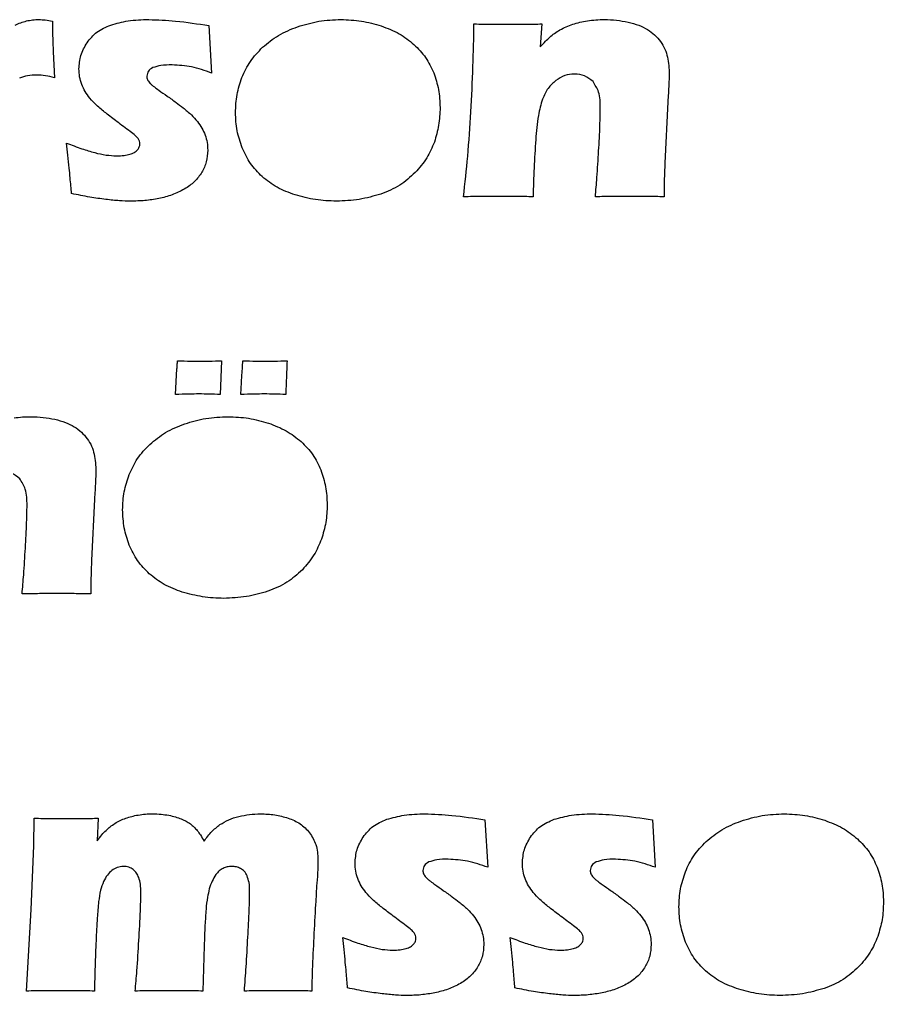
# Model space of a CAD drawing. Header units: millimetres. Extents: x -117 to 117, y -133 to 133.
# Drawn here: x 9.57 to 20.79, y 83.51 to 96.18 of the extents above; entities that cross this region are included whole.
import ezdxf

# ---------------------------------------------------------------- set-up
doc = ezdxf.new("R2010")
doc.units = ezdxf.units.MM
doc.layers.get('0').update_dxf_attribs({"linetype": 'CONTINUOUS'})

msp = doc.modelspace()

# ---------------------------------------------------------------- linework, layer by layer
for p, q in [((12.027, 96.102), (12.063, 95.487)), ((16.353, 96.124), (16.331, 95.825)), ((10.005, 95.764), (10.021, 95.425)), ((17.988, 95.111), (17.95, 94.316)), ((10.197, 94.419), (10.179, 94.577)), ((12.192, 91.751), (12.175, 91.313)), ((12.465, 91.676), (12.467, 91.751)), ((11.592, 91.313), (11.612, 91.647)), ((12.458, 91.59), (12.465, 91.676)), ((12.443, 91.313), (12.449, 91.467)), ((10.541, 89.955), (10.504, 89.159)), ((9.754, 85.456), (9.758, 85.812)), ((10.591, 85.812), (10.576, 85.52)), ((15.613, 85.79), (15.648, 85.175)), ((17.787, 85.79), (17.822, 85.175)), ((9.718, 84.628), (9.754, 85.456)), ((9.657, 83.568), (9.718, 84.628)), ((13.782, 84.107), (13.765, 84.265)), ((15.956, 84.107), (15.938, 84.265)), ((11.966, 84.157), (11.949, 83.568))]:
    msp.add_line(p, q)
for points, knots in [([(9.658, 96.163), (9.684, 96.168), (9.737, 96.179), (9.791, 96.181), (9.818, 96.181)], [0, 0, 0, 0, 0.00798455, 0.01618801, 0.01618801, 0.01618801, 0.01618801]), ([(9.818, 96.181), (9.846, 96.18), (9.906, 96.178), (9.964, 96.166), (9.994, 96.159)], [0, 0, 0, 0, 0.00837557, 0.01775691, 0.01775691, 0.01775691, 0.01775691]), ([(10.752, 96.11), (10.826, 96.131), (10.988, 96.176), (11.156, 96.18), (11.247, 96.181)], [0, 0, 0, 0, 0.02318235, 0.050247, 0.050247, 0.050247, 0.050247]), ([(11.247, 96.181), (11.363, 96.177), (11.625, 96.167), (11.884, 96.125), (12.027, 96.102)], [0, 0, 0, 0, 0.03483622, 0.07848349, 0.07848349, 0.07848349, 0.07848349]), ([(13.179, 96.088), (13.27, 96.115), (13.454, 96.17), (13.645, 96.178), (13.742, 96.181)], [0, 0, 0, 0, 0.0284584, 0.05723457, 0.05723457, 0.05723457, 0.05723457]), ([(13.742, 96.181), (13.831, 96.178), (14.009, 96.171), (14.181, 96.122), (14.266, 96.098)], [0, 0, 0, 0, 0.02681195, 0.0532514, 0.0532514, 0.0532514, 0.0532514]), ([(16.945, 96.165), (16.981, 96.17), (17.053, 96.18), (17.126, 96.181), (17.164, 96.181)], [0, 0, 0, 0, 0.01075861, 0.02194756, 0.02194756, 0.02194756, 0.02194756]), ([(17.164, 96.181), (17.216, 96.18), (17.32, 96.177), (17.422, 96.157), (17.472, 96.147)], [0, 0, 0, 0, 0.01565486, 0.03111291, 0.03111291, 0.03111291, 0.03111291]), ([(9.511, 96.106), (9.534, 96.118), (9.582, 96.142), (9.633, 96.156), (9.658, 96.163)], [0, 0, 0, 0, 0.00794299, 0.01583604, 0.01583604, 0.01583604, 0.01583604]), ([(9.994, 96.159), (9.995, 96.087), (9.997, 95.955), (10.003, 95.823), (10.005, 95.764)], [0, 0, 0, 0, 0.02187149, 0.03957823, 0.03957823, 0.03957823, 0.03957823]), ([(10.444, 95.88), (10.484, 95.93), (10.567, 96.032), (10.689, 96.084), (10.752, 96.11)], [0, 0, 0, 0, 0.01879242, 0.03893216, 0.03893216, 0.03893216, 0.03893216]), ([(12.725, 95.821), (12.791, 95.876), (12.928, 95.99), (13.094, 96.055), (13.179, 96.088)], [0, 0, 0, 0, 0.02563206, 0.05296094, 0.05296094, 0.05296094, 0.05296094]), ([(14.266, 96.098), (14.345, 96.068), (14.5, 96.01), (14.629, 95.907), (14.691, 95.857)], [0, 0, 0, 0, 0.0253537, 0.04913316, 0.04913316, 0.04913316, 0.04913316]), ([(15.43, 94.983), (15.44, 95.178), (15.46, 95.559), (15.467, 95.939), (15.47, 96.124)], [0, 0, 0, 0, 0.0587707, 0.1142538, 0.1142538, 0.1142538, 0.1142538]), ([(15.47, 96.124), (15.552, 96.123), (15.704, 96.121), (15.856, 96.12), (15.926, 96.12)], [0, 0, 0, 0, 0.02459461, 0.04555523, 0.04555523, 0.04555523, 0.04555523]), ([(15.926, 96.12), (15.998, 96.12), (16.141, 96.12), (16.283, 96.123), (16.353, 96.124)], [0, 0, 0, 0, 0.02178601, 0.04269554, 0.04269554, 0.04269554, 0.04269554]), ([(16.456, 95.954), (16.475, 95.97), (16.516, 96.004), (16.562, 96.032), (16.587, 96.046)], [0, 0, 0, 0, 0.00752988, 0.01602791, 0.01602791, 0.01602791, 0.01602791]), ([(16.587, 96.046), (16.613, 96.061), (16.667, 96.09), (16.724, 96.11), (16.753, 96.12)], [0, 0, 0, 0, 0.00903009, 0.01817686, 0.01817686, 0.01817686, 0.01817686]), ([(16.753, 96.12), (16.783, 96.129), (16.846, 96.148), (16.911, 96.159), (16.945, 96.165)], [0, 0, 0, 0, 0.0095501, 0.01976498, 0.01976498, 0.01976498, 0.01976498]), ([(17.472, 96.147), (17.519, 96.136), (17.607, 96.114), (17.687, 96.071), (17.724, 96.051)], [0, 0, 0, 0, 0.01441871, 0.02704903, 0.02704903, 0.02704903, 0.02704903]), ([(17.724, 96.051), (17.756, 96.029), (17.82, 95.985), (17.869, 95.925), (17.893, 95.895)], [0, 0, 0, 0, 0.01164866, 0.02312877, 0.02312877, 0.02312877, 0.02312877]), ([(16.331, 95.825), (16.353, 95.85), (16.393, 95.895), (16.437, 95.936), (16.456, 95.954)], [0, 0, 0, 0, 0.00993363, 0.01795769, 0.01795769, 0.01795769, 0.01795769]), ([(10.339, 95.54), (10.344, 95.6), (10.353, 95.721), (10.413, 95.827), (10.444, 95.88)], [0, 0, 0, 0, 0.01782952, 0.03602858, 0.03602858, 0.03602858, 0.03602858]), ([(12.457, 95.43), (12.49, 95.501), (12.557, 95.647), (12.668, 95.762), (12.725, 95.821)], [0, 0, 0, 0, 0.02337451, 0.04772556, 0.04772556, 0.04772556, 0.04772556]), ([(14.691, 95.857), (14.745, 95.803), (14.852, 95.696), (14.916, 95.558), (14.947, 95.49)], [0, 0, 0, 0, 0.02275091, 0.04505851, 0.04505851, 0.04505851, 0.04505851]), ([(17.893, 95.895), (17.914, 95.863), (17.955, 95.801), (17.974, 95.729), (17.983, 95.694)], [0, 0, 0, 0, 0.01122855, 0.02216655, 0.02216655, 0.02216655, 0.02216655]), ([(17.983, 95.694), (17.99, 95.657), (18.003, 95.584), (18.004, 95.509), (18.005, 95.472)], [0, 0, 0, 0, 0.01105775, 0.02233486, 0.02233486, 0.02233486, 0.02233486]), ([(10.376, 95.34), (10.365, 95.372), (10.344, 95.437), (10.341, 95.506), (10.339, 95.54)], [0, 0, 0, 0, 0.01020225, 0.02040724, 0.02040724, 0.02040724, 0.02040724]), ([(11.299, 95.557), (11.276, 95.544), (11.233, 95.519), (11.225, 95.471), (11.221, 95.447)], [0, 0, 0, 0, 0.00739367, 0.01409849, 0.01409849, 0.01409849, 0.01409849]), ([(11.55, 95.592), (11.5, 95.592), (11.414, 95.592), (11.333, 95.567), (11.299, 95.557)], [0, 0, 0, 0, 0.01499881, 0.02553777, 0.02553777, 0.02553777, 0.02553777]), ([(12.063, 95.487), (11.976, 95.518), (11.811, 95.577), (11.635, 95.587), (11.55, 95.592)], [0, 0, 0, 0, 0.02727216, 0.05251958, 0.05251958, 0.05251958, 0.05251958]), ([(9.795, 95.461), (9.753, 95.459), (9.676, 95.457), (9.602, 95.433), (9.567, 95.422)], [0, 0, 0, 0, 0.01230807, 0.02315657, 0.02315657, 0.02315657, 0.02315657]), ([(10.021, 95.425), (9.982, 95.436), (9.908, 95.455), (9.831, 95.459), (9.795, 95.461)], [0, 0, 0, 0, 0.01198672, 0.02294543, 0.02294543, 0.02294543, 0.02294543]), ([(11.221, 95.447), (11.221, 95.439), (11.222, 95.424), (11.227, 95.409), (11.23, 95.401)], [0, 0, 0, 0, 0.002372813, 0.004720169, 0.004720169, 0.004720169, 0.004720169]), ([(12.372, 94.973), (12.376, 95.051), (12.383, 95.208), (12.432, 95.356), (12.457, 95.43)], [0, 0, 0, 0, 0.02350189, 0.0466949, 0.0466949, 0.0466949, 0.0466949]), ([(14.947, 95.49), (14.971, 95.418), (15.02, 95.272), (15.026, 95.117), (15.03, 95.039)], [0, 0, 0, 0, 0.02264553, 0.04611528, 0.04611528, 0.04611528, 0.04611528]), ([(16.775, 95.474), (16.732, 95.47), (16.645, 95.462), (16.572, 95.415), (16.534, 95.39)], [0, 0, 0, 0, 0.01257704, 0.02583701, 0.02583701, 0.02583701, 0.02583701]), ([(17.016, 95.376), (16.981, 95.404), (16.911, 95.463), (16.821, 95.47), (16.775, 95.474)], [0, 0, 0, 0, 0.01306167, 0.0265676, 0.0265676, 0.0265676, 0.0265676]), ([(18.005, 95.472), (18.004, 95.428), (18.001, 95.307), (17.993, 95.187), (17.988, 95.111)], [0, 0, 0, 0, 0.01319431, 0.03609041, 0.03609041, 0.03609041, 0.03609041]), ([(10.481, 95.159), (10.459, 95.188), (10.417, 95.243), (10.389, 95.308), (10.376, 95.34)], [0, 0, 0, 0, 0.01059965, 0.02094117, 0.02094117, 0.02094117, 0.02094117]), ([(11.23, 95.401), (11.233, 95.394), (11.242, 95.377), (11.254, 95.363), (11.261, 95.355)], [0, 0, 0, 0, 0.002569714, 0.005633678, 0.005633678, 0.005633678, 0.005633678]), ([(11.261, 95.355), (11.27, 95.347), (11.288, 95.329), (11.308, 95.314), (11.319, 95.306)], [0, 0, 0, 0, 0.003556333, 0.007563313, 0.007563313, 0.007563313, 0.007563313]), ([(11.319, 95.306), (11.338, 95.292), (11.393, 95.252), (11.449, 95.213), (11.484, 95.188)], [0, 0, 0, 0, 0.0072053, 0.02033734, 0.02033734, 0.02033734, 0.02033734]), ([(16.534, 95.39), (16.498, 95.358), (16.422, 95.29), (16.381, 95.197), (16.359, 95.147)], [0, 0, 0, 0, 0.01434393, 0.03023788, 0.03023788, 0.03023788, 0.03023788]), ([(17.111, 95.03), (17.111, 95.102), (17.11, 95.227), (17.043, 95.332), (17.016, 95.376)], [0, 0, 0, 0, 0.0212068, 0.03653543, 0.03653543, 0.03653543, 0.03653543]), ([(10.687, 94.968), (10.646, 95.001), (10.572, 95.06), (10.509, 95.129), (10.481, 95.159)], [0, 0, 0, 0, 0.01572661, 0.02814524, 0.02814524, 0.02814524, 0.02814524]), ([(11.484, 95.188), (11.524, 95.16), (11.594, 95.111), (11.662, 95.059), (11.691, 95.036)], [0, 0, 0, 0, 0.01445434, 0.02563043, 0.02563043, 0.02563043, 0.02563043]), ([(11.691, 95.036), (11.728, 95.006), (11.796, 94.952), (11.853, 94.887), (11.879, 94.857)], [0, 0, 0, 0, 0.01430003, 0.02600388, 0.02600388, 0.02600388, 0.02600388]), ([(15.03, 95.039), (15.027, 94.962), (15.021, 94.809), (14.977, 94.663), (14.956, 94.591)], [0, 0, 0, 0, 0.0230134, 0.0454879, 0.0454879, 0.0454879, 0.0454879]), ([(16.359, 95.147), (16.339, 95.078), (16.292, 94.906), (16.279, 94.728), (16.272, 94.623)], [0, 0, 0, 0, 0.02171665, 0.05325101, 0.05325101, 0.05325101, 0.05325101]), ([(17.089, 94.475), (17.096, 94.587), (17.106, 94.772), (17.11, 94.957), (17.111, 95.03)], [0, 0, 0, 0, 0.03363992, 0.05554258, 0.05554258, 0.05554258, 0.05554258]), ([(11.004, 94.729), (10.947, 94.77), (10.84, 94.849), (10.736, 94.93), (10.687, 94.968)], [0, 0, 0, 0, 0.02107155, 0.03971024, 0.03971024, 0.03971024, 0.03971024]), ([(12.459, 94.516), (12.434, 94.589), (12.383, 94.737), (12.376, 94.894), (12.372, 94.973)], [0, 0, 0, 0, 0.02323845, 0.04674538, 0.04674538, 0.04674538, 0.04674538]), ([(15.333, 93.88), (15.353, 94.055), (15.395, 94.422), (15.418, 94.79), (15.43, 94.983)], [0, 0, 0, 0, 0.0527965, 0.1106627, 0.1106627, 0.1106627, 0.1106627]), ([(11.879, 94.857), (11.899, 94.83), (11.939, 94.775), (11.965, 94.712), (11.978, 94.681)], [0, 0, 0, 0, 0.01025583, 0.02023734, 0.02023734, 0.02023734, 0.02023734]), ([(11.108, 94.635), (11.095, 94.649), (11.065, 94.684), (11.027, 94.712), (11.004, 94.729)], [0, 0, 0, 0, 0.00551354, 0.01402527, 0.01402527, 0.01402527, 0.01402527]), ([(11.978, 94.681), (11.988, 94.65), (12.008, 94.586), (12.011, 94.519), (12.012, 94.485)], [0, 0, 0, 0, 0.00992245, 0.02004072, 0.02004072, 0.02004072, 0.02004072]), ([(10.179, 94.577), (10.245, 94.552), (10.365, 94.505), (10.489, 94.469), (10.545, 94.453)], [0, 0, 0, 0, 0.02108679, 0.03868247, 0.03868247, 0.03868247, 0.03868247]), ([(11.1, 94.489), (11.109, 94.501), (11.126, 94.524), (11.129, 94.553), (11.131, 94.566)], [0, 0, 0, 0, 0.004435705, 0.008411558, 0.008411558, 0.008411558, 0.008411558]), ([(11.131, 94.566), (11.13, 94.578), (11.127, 94.603), (11.114, 94.624), (11.108, 94.635)], [0, 0, 0, 0, 0.003536052, 0.007379215, 0.007379215, 0.007379215, 0.007379215]), ([(14.956, 94.591), (14.926, 94.521), (14.865, 94.375), (14.76, 94.255), (14.706, 94.194)], [0, 0, 0, 0, 0.02281754, 0.04722352, 0.04722352, 0.04722352, 0.04722352]), ([(16.272, 94.623), (16.264, 94.501), (16.249, 94.253), (16.241, 94.005), (16.238, 93.88)], [0, 0, 0, 0, 0.03687422, 0.07436921, 0.07436921, 0.07436921, 0.07436921]), ([(10.225, 94.125), (10.221, 94.168), (10.213, 94.266), (10.202, 94.363), (10.197, 94.419)], [0, 0, 0, 0, 0.01271733, 0.0294798, 0.0294798, 0.0294798, 0.0294798]), ([(10.545, 94.453), (10.594, 94.441), (10.687, 94.419), (10.783, 94.414), (10.828, 94.412)], [0, 0, 0, 0, 0.01505727, 0.02863469, 0.02863469, 0.02863469, 0.02863469]), ([(10.828, 94.412), (10.861, 94.413), (10.919, 94.413), (10.977, 94.426), (11.002, 94.432)], [0, 0, 0, 0, 0.00974337, 0.0175873, 0.0175873, 0.0175873, 0.0175873]), ([(11.002, 94.432), (11.023, 94.439), (11.059, 94.451), (11.087, 94.477), (11.1, 94.489)], [0, 0, 0, 0, 0.00626807, 0.01143221, 0.01143221, 0.01143221, 0.01143221]), ([(12.012, 94.485), (12.009, 94.434), (12.003, 94.333), (11.958, 94.243), (11.936, 94.198)], [0, 0, 0, 0, 0.01509206, 0.0299336, 0.0299336, 0.0299336, 0.0299336]), ([(12.719, 94.142), (12.665, 94.197), (12.556, 94.306), (12.492, 94.446), (12.459, 94.516)], [0, 0, 0, 0, 0.02285119, 0.04578596, 0.04578596, 0.04578596, 0.04578596]), ([(17.047, 93.88), (17.054, 93.963), (17.071, 94.161), (17.083, 94.36), (17.089, 94.475)], [0, 0, 0, 0, 0.02494701, 0.05960226, 0.05960226, 0.05960226, 0.05960226]), ([(17.95, 94.316), (17.946, 94.24), (17.94, 94.095), (17.939, 93.95), (17.939, 93.88)], [0, 0, 0, 0, 0.02265272, 0.04353373, 0.04353373, 0.04353373, 0.04353373]), ([(11.936, 94.198), (11.907, 94.156), (11.845, 94.067), (11.755, 94.009), (11.708, 93.979)], [0, 0, 0, 0, 0.01531307, 0.03191264, 0.03191264, 0.03191264, 0.03191264]), ([(13.148, 93.905), (13.067, 93.934), (12.911, 93.99), (12.781, 94.093), (12.719, 94.142)], [0, 0, 0, 0, 0.02563044, 0.04937514, 0.04937514, 0.04937514, 0.04937514]), ([(14.706, 94.194), (14.643, 94.135), (14.511, 94.015), (14.345, 93.949), (14.259, 93.916)], [0, 0, 0, 0, 0.0257393, 0.0530612, 0.0530612, 0.0530612, 0.0530612]), ([(10.243, 93.922), (10.24, 93.955), (10.234, 94.023), (10.228, 94.091), (10.225, 94.125)], [0, 0, 0, 0, 0.00995648, 0.02040564, 0.02040564, 0.02040564, 0.02040564]), ([(10.69, 93.845), (10.621, 93.855), (10.47, 93.875), (10.322, 93.906), (10.243, 93.922)], [0, 0, 0, 0, 0.02101519, 0.04539533, 0.04539533, 0.04539533, 0.04539533]), ([(11.708, 93.979), (11.655, 93.952), (11.55, 93.898), (11.435, 93.871), (11.377, 93.857)], [0, 0, 0, 0, 0.01756249, 0.03537806, 0.03537806, 0.03537806, 0.03537806]), ([(13.684, 93.823), (13.593, 93.826), (13.411, 93.833), (13.235, 93.881), (13.148, 93.905)], [0, 0, 0, 0, 0.02743824, 0.05440079, 0.05440079, 0.05440079, 0.05440079]), ([(14.259, 93.916), (14.167, 93.889), (13.979, 93.834), (13.784, 93.827), (13.684, 93.823)], [0, 0, 0, 0, 0.02878428, 0.05840721, 0.05840721, 0.05840721, 0.05840721]), ([(11.01, 93.823), (10.962, 93.824), (10.855, 93.827), (10.749, 93.839), (10.69, 93.845)], [0, 0, 0, 0, 0.01437904, 0.03206562, 0.03206562, 0.03206562, 0.03206562]), ([(11.377, 93.857), (11.317, 93.847), (11.195, 93.827), (11.072, 93.825), (11.01, 93.823)], [0, 0, 0, 0, 0.01825657, 0.03690272, 0.03690272, 0.03690272, 0.03690272]), ([(15.81, 93.885), (15.733, 93.885), (15.574, 93.884), (15.415, 93.882), (15.333, 93.88)], [0, 0, 0, 0, 0.02290132, 0.04767091, 0.04767091, 0.04767091, 0.04767091]), ([(16.238, 93.88), (16.166, 93.882), (16.023, 93.884), (15.88, 93.885), (15.81, 93.885)], [0, 0, 0, 0, 0.0216943, 0.04283564, 0.04283564, 0.04283564, 0.04283564]), ([(17.524, 93.885), (17.44, 93.885), (17.281, 93.884), (17.123, 93.882), (17.047, 93.88)], [0, 0, 0, 0, 0.02497697, 0.04765011, 0.04765011, 0.04765011, 0.04765011]), ([(17.939, 93.88), (17.867, 93.882), (17.729, 93.884), (17.59, 93.885), (17.524, 93.885)], [0, 0, 0, 0, 0.0214664, 0.04150388, 0.04150388, 0.04150388, 0.04150388]), ([(11.612, 91.647), (11.613, 91.664), (11.616, 91.698), (11.618, 91.733), (11.619, 91.751)], [0, 0, 0, 0, 0.00490528, 0.01035173, 0.01035173, 0.01035173, 0.01035173]), ([(11.619, 91.751), (11.677, 91.749), (11.775, 91.747), (11.874, 91.747), (11.915, 91.746)], [0, 0, 0, 0, 0.01742103, 0.02967433, 0.02967433, 0.02967433, 0.02967433]), ([(11.915, 91.746), (11.953, 91.747), (12.046, 91.747), (12.138, 91.749), (12.192, 91.751)], [0, 0, 0, 0, 0.01142888, 0.02769571, 0.02769571, 0.02769571, 0.02769571]), ([(12.467, 91.751), (12.525, 91.749), (12.624, 91.747), (12.723, 91.747), (12.764, 91.746)], [0, 0, 0, 0, 0.01753068, 0.02967431, 0.02967431, 0.02967431, 0.02967431]), ([(12.764, 91.746), (12.802, 91.747), (12.895, 91.747), (12.988, 91.749), (13.043, 91.751)], [0, 0, 0, 0, 0.01148372, 0.02791597, 0.02791597, 0.02791597, 0.02791597]), ([(13.043, 91.751), (13.04, 91.702), (13.034, 91.556), (13.029, 91.41), (13.025, 91.313)], [0, 0, 0, 0, 0.01468497, 0.04377181, 0.04377181, 0.04377181, 0.04377181]), ([(12.449, 91.467), (12.45, 91.486), (12.453, 91.527), (12.456, 91.568), (12.458, 91.59)], [0, 0, 0, 0, 0.00561397, 0.01233982, 0.01233982, 0.01233982, 0.01233982]), ([(11.9, 91.32), (11.856, 91.32), (11.754, 91.319), (11.651, 91.315), (11.592, 91.313)], [0, 0, 0, 0, 0.01307782, 0.03077729, 0.03077729, 0.03077729, 0.03077729]), ([(12.175, 91.313), (12.126, 91.315), (12.034, 91.319), (11.943, 91.32), (11.9, 91.32)], [0, 0, 0, 0, 0.0146787, 0.02748189, 0.02748189, 0.02748189, 0.02748189]), ([(12.748, 91.32), (12.705, 91.32), (12.603, 91.319), (12.501, 91.315), (12.443, 91.313)], [0, 0, 0, 0, 0.01302299, 0.03055754, 0.03055754, 0.03055754, 0.03055754]), ([(13.025, 91.313), (12.976, 91.315), (12.883, 91.319), (12.791, 91.32), (12.748, 91.32)], [0, 0, 0, 0, 0.0148436, 0.02770161, 0.02770161, 0.02770161, 0.02770161]), ([(9.499, 91.009), (9.534, 91.014), (9.607, 91.024), (9.68, 91.025), (9.717, 91.025)], [0, 0, 0, 0, 0.01075816, 0.02194758, 0.02194758, 0.02194758, 0.02194758]), ([(9.717, 91.025), (9.77, 91.024), (9.874, 91.021), (9.976, 91.001), (10.026, 90.991)], [0, 0, 0, 0, 0.01565391, 0.03111288, 0.03111288, 0.03111288, 0.03111288]), ([(10.026, 90.991), (10.073, 90.98), (10.161, 90.958), (10.241, 90.915), (10.278, 90.895)], [0, 0, 0, 0, 0.01441878, 0.02704909, 0.02704909, 0.02704909, 0.02704909]), ([(11.713, 90.932), (11.804, 90.959), (11.988, 91.014), (12.179, 91.022), (12.276, 91.025)], [0, 0, 0, 0, 0.02845796, 0.05723414, 0.05723414, 0.05723414, 0.05723414]), ([(12.276, 91.025), (12.365, 91.022), (12.543, 91.015), (12.715, 90.966), (12.8, 90.942)], [0, 0, 0, 0, 0.02681243, 0.05325138, 0.05325138, 0.05325138, 0.05325138]), ([(10.278, 90.895), (10.31, 90.873), (10.374, 90.829), (10.423, 90.769), (10.447, 90.739)], [0, 0, 0, 0, 0.01164859, 0.0231287, 0.0231287, 0.0231287, 0.0231287]), ([(11.259, 90.665), (11.325, 90.72), (11.462, 90.834), (11.628, 90.899), (11.713, 90.932)], [0, 0, 0, 0, 0.02563154, 0.05296128, 0.05296128, 0.05296128, 0.05296128]), ([(12.8, 90.942), (12.879, 90.912), (13.034, 90.854), (13.163, 90.751), (13.225, 90.701)], [0, 0, 0, 0, 0.02535331, 0.04913355, 0.04913355, 0.04913355, 0.04913355]), ([(10.447, 90.739), (10.468, 90.707), (10.509, 90.645), (10.528, 90.573), (10.537, 90.538)], [0, 0, 0, 0, 0.01122835, 0.02216658, 0.02216658, 0.02216658, 0.02216658]), ([(10.991, 90.274), (11.024, 90.345), (11.091, 90.491), (11.202, 90.606), (11.259, 90.665)], [0, 0, 0, 0, 0.02337441, 0.04772532, 0.04772532, 0.04772532, 0.04772532]), ([(13.225, 90.701), (13.279, 90.647), (13.386, 90.54), (13.45, 90.402), (13.481, 90.334)], [0, 0, 0, 0, 0.02275091, 0.04505851, 0.04505851, 0.04505851, 0.04505851]), ([(10.537, 90.538), (10.544, 90.501), (10.557, 90.428), (10.558, 90.353), (10.559, 90.316)], [0, 0, 0, 0, 0.01105775, 0.02233498, 0.02233498, 0.02233498, 0.02233498]), ([(9.57, 90.22), (9.535, 90.248), (9.465, 90.306), (9.375, 90.314), (9.329, 90.318)], [0, 0, 0, 0, 0.01306167, 0.0265676, 0.0265676, 0.0265676, 0.0265676]), ([(9.665, 89.874), (9.665, 89.946), (9.663, 90.071), (9.597, 90.176), (9.57, 90.22)], [0, 0, 0, 0, 0.02120662, 0.03653513, 0.03653513, 0.03653513, 0.03653513]), ([(10.559, 90.316), (10.558, 90.272), (10.554, 90.151), (10.546, 90.031), (10.541, 89.955)], [0, 0, 0, 0, 0.01319418, 0.0360903, 0.0360903, 0.0360903, 0.0360903]), ([(10.906, 89.817), (10.91, 89.895), (10.917, 90.052), (10.966, 90.2), (10.991, 90.274)], [0, 0, 0, 0, 0.02350217, 0.04669495, 0.04669495, 0.04669495, 0.04669495]), ([(13.481, 90.334), (13.505, 90.262), (13.554, 90.116), (13.56, 89.961), (13.564, 89.883)], [0, 0, 0, 0, 0.02264556, 0.04611546, 0.04611546, 0.04611546, 0.04611546]), ([(9.643, 89.319), (9.649, 89.431), (9.66, 89.616), (9.664, 89.801), (9.665, 89.874)], [0, 0, 0, 0, 0.03363992, 0.05554258, 0.05554258, 0.05554258, 0.05554258]), ([(13.564, 89.883), (13.561, 89.806), (13.555, 89.653), (13.511, 89.507), (13.49, 89.435)], [0, 0, 0, 0, 0.02301344, 0.04548806, 0.04548806, 0.04548806, 0.04548806]), ([(10.993, 89.359), (10.968, 89.433), (10.917, 89.581), (10.91, 89.738), (10.906, 89.817)], [0, 0, 0, 0, 0.02323856, 0.0467455, 0.0467455, 0.0467455, 0.0467455]), ([(11.253, 88.986), (11.199, 89.041), (11.091, 89.15), (11.026, 89.29), (10.993, 89.359)], [0, 0, 0, 0, 0.0228516, 0.04578616, 0.04578616, 0.04578616, 0.04578616]), ([(13.49, 89.435), (13.46, 89.365), (13.399, 89.219), (13.294, 89.099), (13.241, 89.038)], [0, 0, 0, 0, 0.02281743, 0.04722311, 0.04722311, 0.04722311, 0.04722311]), ([(9.601, 88.724), (9.608, 88.807), (9.625, 89.005), (9.637, 89.203), (9.643, 89.319)], [0, 0, 0, 0, 0.02494713, 0.05960238, 0.05960238, 0.05960238, 0.05960238]), ([(10.504, 89.159), (10.5, 89.084), (10.494, 88.939), (10.493, 88.794), (10.492, 88.724)], [0, 0, 0, 0, 0.02265272, 0.04353361, 0.04353361, 0.04353361, 0.04353361]), ([(11.682, 88.748), (11.601, 88.778), (11.445, 88.834), (11.315, 88.936), (11.253, 88.986)], [0, 0, 0, 0, 0.02563, 0.0493747, 0.0493747, 0.0493747, 0.0493747]), ([(13.241, 89.038), (13.177, 88.979), (13.045, 88.859), (12.879, 88.793), (12.793, 88.759)], [0, 0, 0, 0, 0.02573967, 0.05306113, 0.05306113, 0.05306113, 0.05306113]), ([(10.077, 88.729), (9.994, 88.729), (9.835, 88.728), (9.677, 88.726), (9.601, 88.724)], [0, 0, 0, 0, 0.02497697, 0.04765012, 0.04765012, 0.04765012, 0.04765012]), ([(10.492, 88.724), (10.421, 88.726), (10.283, 88.728), (10.144, 88.729), (10.077, 88.729)], [0, 0, 0, 0, 0.02146688, 0.04150388, 0.04150388, 0.04150388, 0.04150388]), ([(12.219, 88.667), (12.127, 88.67), (11.945, 88.677), (11.769, 88.725), (11.682, 88.748)], [0, 0, 0, 0, 0.02743824, 0.05440123, 0.05440123, 0.05440123, 0.05440123]), ([(12.793, 88.759), (12.701, 88.733), (12.513, 88.678), (12.318, 88.671), (12.219, 88.667)], [0, 0, 0, 0, 0.02878471, 0.05840717, 0.05840717, 0.05840717, 0.05840717]), ([(9.758, 85.812), (9.834, 85.811), (9.976, 85.809), (10.118, 85.808), (10.184, 85.808)], [0, 0, 0, 0, 0.02275515, 0.04265005, 0.04265005, 0.04265005, 0.04265005]), ([(10.184, 85.808), (10.253, 85.808), (10.389, 85.808), (10.524, 85.811), (10.591, 85.812)], [0, 0, 0, 0, 0.02061063, 0.04067292, 0.04067292, 0.04067292, 0.04067292]), ([(10.807, 85.745), (10.829, 85.759), (10.874, 85.785), (10.923, 85.804), (10.947, 85.813)], [0, 0, 0, 0, 0.00791858, 0.01565237, 0.01565237, 0.01565237, 0.01565237]), ([(10.947, 85.813), (10.973, 85.821), (11.026, 85.838), (11.081, 85.849), (11.11, 85.854)], [0, 0, 0, 0, 0.00802319, 0.01677698, 0.01677698, 0.01677698, 0.01677698]), ([(11.11, 85.854), (11.141, 85.858), (11.203, 85.868), (11.267, 85.869), (11.299, 85.869)], [0, 0, 0, 0, 0.00930149, 0.01897892, 0.01897892, 0.01897892, 0.01897892]), ([(11.299, 85.869), (11.335, 85.869), (11.404, 85.867), (11.473, 85.856), (11.505, 85.851)], [0, 0, 0, 0, 0.01077901, 0.02076691, 0.02076691, 0.02076691, 0.02076691]), ([(11.505, 85.851), (11.535, 85.844), (11.59, 85.833), (11.643, 85.813), (11.668, 85.803)], [0, 0, 0, 0, 0.00904054, 0.01695521, 0.01695521, 0.01695521, 0.01695521]), ([(11.668, 85.803), (11.69, 85.794), (11.731, 85.775), (11.769, 85.75), (11.787, 85.738)], [0, 0, 0, 0, 0.00707732, 0.0135996, 0.0135996, 0.0135996, 0.0135996]), ([(12.169, 85.729), (12.207, 85.751), (12.284, 85.798), (12.37, 85.823), (12.414, 85.835)], [0, 0, 0, 0, 0.01311786, 0.0268272, 0.0268272, 0.0268272, 0.0268272]), ([(12.414, 85.835), (12.46, 85.845), (12.553, 85.865), (12.649, 85.868), (12.697, 85.869)], [0, 0, 0, 0, 0.0141608, 0.02849933, 0.02849933, 0.02849933, 0.02849933]), ([(12.697, 85.869), (12.759, 85.867), (12.881, 85.863), (12.999, 85.83), (13.057, 85.814)], [0, 0, 0, 0, 0.0186221, 0.03657379, 0.03657379, 0.03657379, 0.03657379]), ([(13.057, 85.814), (13.111, 85.793), (13.218, 85.75), (13.296, 85.666), (13.335, 85.624)], [0, 0, 0, 0, 0.01714027, 0.03405242, 0.03405242, 0.03405242, 0.03405242]), ([(14.03, 85.568), (14.07, 85.618), (14.152, 85.72), (14.274, 85.771), (14.337, 85.798)], [0, 0, 0, 0, 0.01879251, 0.03893182, 0.03893182, 0.03893182, 0.03893182]), ([(14.337, 85.798), (14.412, 85.819), (14.574, 85.864), (14.742, 85.867), (14.833, 85.869)], [0, 0, 0, 0, 0.02318279, 0.05024696, 0.05024696, 0.05024696, 0.05024696]), ([(14.833, 85.869), (14.949, 85.865), (15.211, 85.855), (15.469, 85.813), (15.613, 85.79)], [0, 0, 0, 0, 0.0348367, 0.07848349, 0.07848349, 0.07848349, 0.07848349]), ([(16.203, 85.568), (16.243, 85.618), (16.326, 85.72), (16.448, 85.771), (16.511, 85.798)], [0, 0, 0, 0, 0.01879218, 0.03893234, 0.03893234, 0.03893234, 0.03893234]), ([(16.511, 85.798), (16.586, 85.819), (16.748, 85.864), (16.916, 85.867), (17.006, 85.869)], [0, 0, 0, 0, 0.02318186, 0.05024698, 0.05024698, 0.05024698, 0.05024698]), ([(17.006, 85.869), (17.123, 85.865), (17.384, 85.855), (17.643, 85.813), (17.787, 85.79)], [0, 0, 0, 0, 0.03483575, 0.07848254, 0.07848254, 0.07848254, 0.07848254]), ([(18.938, 85.776), (19.03, 85.803), (19.213, 85.858), (19.405, 85.866), (19.501, 85.869)], [0, 0, 0, 0, 0.02845791, 0.05723458, 0.05723458, 0.05723458, 0.05723458]), ([(19.501, 85.869), (19.591, 85.866), (19.769, 85.859), (19.94, 85.81), (20.025, 85.786)], [0, 0, 0, 0, 0.02681195, 0.05325091, 0.05325091, 0.05325091, 0.05325091]), ([(20.025, 85.786), (20.105, 85.756), (20.259, 85.698), (20.388, 85.595), (20.45, 85.545)], [0, 0, 0, 0, 0.02535375, 0.0491336, 0.0491336, 0.0491336, 0.0491336]), ([(10.576, 85.52), (10.596, 85.546), (10.633, 85.593), (10.673, 85.636), (10.691, 85.655)], [0, 0, 0, 0, 0.01000118, 0.01777923, 0.01777923, 0.01777923, 0.01777923]), ([(10.691, 85.655), (10.708, 85.671), (10.744, 85.704), (10.785, 85.731), (10.807, 85.745)], [0, 0, 0, 0, 0.00698824, 0.01466182, 0.01466182, 0.01466182, 0.01466182]), ([(11.787, 85.738), (11.803, 85.725), (11.835, 85.699), (11.862, 85.668), (11.876, 85.653)], [0, 0, 0, 0, 0.00620018, 0.01230413, 0.01230413, 0.01230413, 0.01230413]), ([(11.876, 85.653), (11.89, 85.634), (11.922, 85.59), (11.949, 85.542), (11.965, 85.516)], [0, 0, 0, 0, 0.00712821, 0.01638155, 0.01638155, 0.01638155, 0.01638155]), ([(11.965, 85.516), (11.996, 85.559), (12.054, 85.639), (12.133, 85.7), (12.169, 85.729)], [0, 0, 0, 0, 0.01586656, 0.02966286, 0.02966286, 0.02966286, 0.02966286]), ([(18.484, 85.509), (18.551, 85.564), (18.687, 85.678), (18.853, 85.742), (18.938, 85.776)], [0, 0, 0, 0, 0.02563244, 0.05296165, 0.05296165, 0.05296165, 0.05296165]), ([(13.335, 85.624), (13.367, 85.574), (13.434, 85.467), (13.44, 85.341), (13.444, 85.274)], [0, 0, 0, 0, 0.01753582, 0.03725743, 0.03725743, 0.03725743, 0.03725743]), ([(13.925, 85.228), (13.93, 85.288), (13.939, 85.409), (13.999, 85.515), (14.03, 85.568)], [0, 0, 0, 0, 0.01782959, 0.03602824, 0.03602824, 0.03602824, 0.03602824]), ([(16.099, 85.228), (16.103, 85.288), (16.112, 85.409), (16.173, 85.515), (16.203, 85.568)], [0, 0, 0, 0, 0.01782959, 0.03602844, 0.03602844, 0.03602844, 0.03602844]), ([(20.45, 85.545), (20.504, 85.491), (20.611, 85.384), (20.675, 85.246), (20.706, 85.178)], [0, 0, 0, 0, 0.02275073, 0.04505854, 0.04505854, 0.04505854, 0.04505854]), ([(18.216, 85.118), (18.249, 85.189), (18.317, 85.334), (18.428, 85.45), (18.484, 85.509)], [0, 0, 0, 0, 0.02337396, 0.04772519, 0.04772519, 0.04772519, 0.04772519]), ([(13.444, 85.274), (13.443, 85.231), (13.441, 85.13), (13.434, 85.028), (13.429, 84.968)], [0, 0, 0, 0, 0.0126976, 0.03058732, 0.03058732, 0.03058732, 0.03058732]), ([(15.136, 85.28), (15.086, 85.28), (15, 85.28), (14.918, 85.255), (14.884, 85.245)], [0, 0, 0, 0, 0.01499929, 0.02553732, 0.02553732, 0.02553732, 0.02553732]), ([(15.648, 85.175), (15.562, 85.206), (15.396, 85.265), (15.221, 85.275), (15.136, 85.28)], [0, 0, 0, 0, 0.02727262, 0.05252051, 0.05252051, 0.05252051, 0.05252051]), ([(17.31, 85.28), (17.259, 85.28), (17.174, 85.28), (17.092, 85.255), (17.058, 85.245)], [0, 0, 0, 0, 0.01499929, 0.02553732, 0.02553732, 0.02553732, 0.02553732]), ([(17.822, 85.175), (17.736, 85.206), (17.57, 85.265), (17.394, 85.275), (17.31, 85.28)], [0, 0, 0, 0, 0.02727216, 0.05252053, 0.05252053, 0.05252053, 0.05252053]), ([(10.917, 85.186), (10.89, 85.184), (10.836, 85.18), (10.79, 85.15), (10.768, 85.135)], [0, 0, 0, 0, 0.00812122, 0.01601414, 0.01601414, 0.01601414, 0.01601414]), ([(11.044, 85.146), (11.026, 85.158), (10.987, 85.183), (10.942, 85.185), (10.917, 85.186)], [0, 0, 0, 0, 0.00626848, 0.01345224, 0.01345224, 0.01345224, 0.01345224]), ([(11.117, 85.041), (11.108, 85.061), (11.09, 85.101), (11.059, 85.132), (11.044, 85.146)], [0, 0, 0, 0, 0.00672249, 0.01296501, 0.01296501, 0.01296501, 0.01296501]), ([(12.211, 85.161), (12.193, 85.151), (12.157, 85.13), (12.132, 85.097), (12.118, 85.08)], [0, 0, 0, 0, 0.00599684, 0.01245286, 0.01245286, 0.01245286, 0.01245286]), ([(12.325, 85.186), (12.304, 85.185), (12.265, 85.184), (12.228, 85.169), (12.211, 85.161)], [0, 0, 0, 0, 0.00619745, 0.01179328, 0.01179328, 0.01179328, 0.01179328]), ([(12.439, 85.16), (12.421, 85.168), (12.384, 85.183), (12.345, 85.185), (12.325, 85.186)], [0, 0, 0, 0, 0.00575474, 0.01170921, 0.01170921, 0.01170921, 0.01170921]), ([(12.523, 85.064), (12.512, 85.086), (12.492, 85.125), (12.455, 85.149), (12.439, 85.16)], [0, 0, 0, 0, 0.00700429, 0.01297763, 0.01297763, 0.01297763, 0.01297763]), ([(13.961, 85.028), (13.951, 85.06), (13.93, 85.125), (13.927, 85.193), (13.925, 85.228)], [0, 0, 0, 0, 0.01020224, 0.02040711, 0.02040711, 0.02040711, 0.02040711]), ([(14.884, 85.245), (14.862, 85.232), (14.818, 85.207), (14.81, 85.159), (14.806, 85.135)], [0, 0, 0, 0, 0.00739329, 0.01409823, 0.01409823, 0.01409823, 0.01409823]), ([(16.135, 85.028), (16.124, 85.06), (16.103, 85.125), (16.1, 85.193), (16.099, 85.228)], [0, 0, 0, 0, 0.01020237, 0.02040723, 0.02040723, 0.02040723, 0.02040723]), ([(17.058, 85.245), (17.035, 85.232), (16.992, 85.207), (16.984, 85.159), (16.98, 85.135)], [0, 0, 0, 0, 0.00739367, 0.01409847, 0.01409847, 0.01409847, 0.01409847]), ([(20.706, 85.178), (20.73, 85.106), (20.779, 84.96), (20.786, 84.805), (20.789, 84.727)], [0, 0, 0, 0, 0.02264566, 0.04611537, 0.04611537, 0.04611537, 0.04611537]), ([(10.768, 85.135), (10.747, 85.116), (10.702, 85.074), (10.674, 85.019), (10.659, 84.99)], [0, 0, 0, 0, 0.00853012, 0.01824989, 0.01824989, 0.01824989, 0.01824989]), ([(11.144, 84.843), (11.143, 84.882), (11.143, 84.949), (11.125, 85.013), (11.117, 85.041)], [0, 0, 0, 0, 0.0115571, 0.02003311, 0.02003311, 0.02003311, 0.02003311]), ([(12.118, 85.08), (12.101, 85.053), (12.064, 84.995), (12.043, 84.93), (12.032, 84.896)], [0, 0, 0, 0, 0.00954174, 0.02036612, 0.02036612, 0.02036612, 0.02036612]), ([(12.556, 84.852), (12.556, 84.894), (12.556, 84.966), (12.533, 85.035), (12.523, 85.064)], [0, 0, 0, 0, 0.0124719, 0.02163774, 0.02163774, 0.02163774, 0.02163774]), ([(14.067, 84.847), (14.045, 84.876), (14.002, 84.931), (13.975, 84.996), (13.961, 85.028)], [0, 0, 0, 0, 0.0106001, 0.02094152, 0.02094152, 0.02094152, 0.02094152]), ([(14.806, 85.135), (14.807, 85.127), (14.808, 85.112), (14.813, 85.097), (14.815, 85.089)], [0, 0, 0, 0, 0.002372932, 0.004719925, 0.004719925, 0.004719925, 0.004719925]), ([(14.815, 85.089), (14.819, 85.081), (14.827, 85.065), (14.84, 85.051), (14.847, 85.043)], [0, 0, 0, 0, 0.002569609, 0.005633269, 0.005633269, 0.005633269, 0.005633269]), ([(14.847, 85.043), (14.856, 85.035), (14.874, 85.017), (14.894, 85.002), (14.904, 84.994)], [0, 0, 0, 0, 0.003556333, 0.007563685, 0.007563685, 0.007563685, 0.007563685]), ([(16.24, 84.847), (16.219, 84.876), (16.176, 84.931), (16.148, 84.996), (16.135, 85.028)], [0, 0, 0, 0, 0.01059983, 0.02094125, 0.02094125, 0.02094125, 0.02094125]), ([(16.98, 85.135), (16.98, 85.127), (16.981, 85.112), (16.986, 85.097), (16.989, 85.089)], [0, 0, 0, 0, 0.002372888, 0.004720149, 0.004720149, 0.004720149, 0.004720149]), ([(16.989, 85.089), (16.993, 85.081), (17.001, 85.065), (17.014, 85.051), (17.021, 85.043)], [0, 0, 0, 0, 0.002569609, 0.005632966, 0.005632966, 0.005632966, 0.005632966]), ([(17.021, 85.043), (17.029, 85.035), (17.047, 85.017), (17.067, 85.002), (17.078, 84.994)], [0, 0, 0, 0, 0.003556333, 0.007563685, 0.007563685, 0.007563685, 0.007563685]), ([(18.132, 84.661), (18.135, 84.739), (18.142, 84.896), (18.192, 85.044), (18.216, 85.118)], [0, 0, 0, 0, 0.02350189, 0.04669503, 0.04669503, 0.04669503, 0.04669503]), ([(10.659, 84.99), (10.645, 84.953), (10.613, 84.869), (10.602, 84.78), (10.595, 84.73)], [0, 0, 0, 0, 0.01187624, 0.02689805, 0.02689805, 0.02689805, 0.02689805]), ([(12.032, 84.896), (12.024, 84.859), (12.003, 84.773), (11.995, 84.684), (11.99, 84.632)], [0, 0, 0, 0, 0.01116499, 0.02672392, 0.02672392, 0.02672392, 0.02672392]), ([(13.429, 84.968), (13.423, 84.876), (13.409, 84.642), (13.397, 84.408), (13.389, 84.266)], [0, 0, 0, 0, 0.02782825, 0.07033456, 0.07033456, 0.07033456, 0.07033456]), ([(14.904, 84.994), (14.924, 84.98), (14.979, 84.94), (15.034, 84.901), (15.07, 84.876)], [0, 0, 0, 0, 0.00720492, 0.02033741, 0.02033741, 0.02033741, 0.02033741]), ([(17.078, 84.994), (17.097, 84.98), (17.152, 84.94), (17.208, 84.901), (17.244, 84.876)], [0, 0, 0, 0, 0.00720492, 0.0203378, 0.0203378, 0.0203378, 0.0203378]), ([(11.117, 84.225), (11.125, 84.354), (11.137, 84.559), (11.142, 84.766), (11.144, 84.843)], [0, 0, 0, 0, 0.03856863, 0.06181998, 0.06181998, 0.06181998, 0.06181998]), ([(12.533, 84.268), (12.54, 84.387), (12.551, 84.581), (12.555, 84.776), (12.556, 84.852)], [0, 0, 0, 0, 0.03567466, 0.05840197, 0.05840197, 0.05840197, 0.05840197]), ([(14.273, 84.656), (14.231, 84.689), (14.158, 84.748), (14.095, 84.817), (14.067, 84.847)], [0, 0, 0, 0, 0.01572633, 0.02814463, 0.02814463, 0.02814463, 0.02814463]), ([(15.07, 84.876), (15.11, 84.848), (15.18, 84.799), (15.247, 84.747), (15.277, 84.724)], [0, 0, 0, 0, 0.01445441, 0.02563042, 0.02563042, 0.02563042, 0.02563042]), ([(16.446, 84.656), (16.405, 84.689), (16.332, 84.748), (16.268, 84.817), (16.24, 84.847)], [0, 0, 0, 0, 0.01572669, 0.02814532, 0.02814532, 0.02814532, 0.02814532]), ([(17.244, 84.876), (17.283, 84.848), (17.353, 84.799), (17.421, 84.747), (17.45, 84.724)], [0, 0, 0, 0, 0.01445402, 0.02563042, 0.02563042, 0.02563042, 0.02563042]), ([(10.595, 84.73), (10.589, 84.66), (10.573, 84.491), (10.566, 84.322), (10.561, 84.223)], [0, 0, 0, 0, 0.02103749, 0.05077966, 0.05077966, 0.05077966, 0.05077966]), ([(14.589, 84.417), (14.533, 84.458), (14.426, 84.537), (14.322, 84.618), (14.273, 84.656)], [0, 0, 0, 0, 0.02107162, 0.03971061, 0.03971061, 0.03971061, 0.03971061]), ([(15.277, 84.724), (15.314, 84.694), (15.382, 84.64), (15.439, 84.575), (15.465, 84.545)], [0, 0, 0, 0, 0.01430003, 0.02600356, 0.02600356, 0.02600356, 0.02600356]), ([(16.763, 84.417), (16.706, 84.458), (16.6, 84.537), (16.495, 84.618), (16.446, 84.656)], [0, 0, 0, 0, 0.021072, 0.03971024, 0.03971024, 0.03971024, 0.03971024]), ([(17.45, 84.724), (17.488, 84.694), (17.555, 84.64), (17.613, 84.575), (17.638, 84.545)], [0, 0, 0, 0, 0.01429967, 0.02600384, 0.02600384, 0.02600384, 0.02600384]), ([(18.219, 84.203), (18.193, 84.277), (18.142, 84.425), (18.135, 84.582), (18.132, 84.661)], [0, 0, 0, 0, 0.02323847, 0.04674559, 0.04674559, 0.04674559, 0.04674559]), ([(20.789, 84.727), (20.786, 84.65), (20.78, 84.497), (20.737, 84.351), (20.715, 84.279)], [0, 0, 0, 0, 0.0230134, 0.04548802, 0.04548802, 0.04548802, 0.04548802]), ([(11.99, 84.632), (11.985, 84.562), (11.974, 84.404), (11.969, 84.246), (11.966, 84.157)], [0, 0, 0, 0, 0.02092421, 0.04753826, 0.04753826, 0.04753826, 0.04753826]), ([(15.465, 84.545), (15.485, 84.517), (15.525, 84.463), (15.551, 84.4), (15.564, 84.369)], [0, 0, 0, 0, 0.0102561, 0.0202376, 0.0202376, 0.0202376, 0.0202376]), ([(17.638, 84.545), (17.659, 84.517), (17.699, 84.463), (17.724, 84.4), (17.737, 84.369)], [0, 0, 0, 0, 0.01025583, 0.02023714, 0.02023714, 0.02023714, 0.02023714]), ([(14.693, 84.323), (14.681, 84.337), (14.65, 84.372), (14.612, 84.4), (14.589, 84.417)], [0, 0, 0, 0, 0.00551362, 0.01402521, 0.01402521, 0.01402521, 0.01402521]), ([(16.867, 84.323), (16.855, 84.337), (16.824, 84.372), (16.786, 84.4), (16.763, 84.417)], [0, 0, 0, 0, 0.00551362, 0.01402521, 0.01402521, 0.01402521, 0.01402521]), ([(12.488, 83.568), (12.496, 83.673), (12.513, 83.906), (12.526, 84.14), (12.533, 84.268)], [0, 0, 0, 0, 0.0315359, 0.07014839, 0.07014839, 0.07014839, 0.07014839]), ([(13.389, 84.266), (13.382, 84.125), (13.37, 83.892), (13.364, 83.66), (13.362, 83.568)], [0, 0, 0, 0, 0.04238123, 0.06983792, 0.06983792, 0.06983792, 0.06983792]), ([(13.765, 84.265), (13.83, 84.24), (13.951, 84.193), (14.075, 84.157), (14.131, 84.141)], [0, 0, 0, 0, 0.02108683, 0.03868254, 0.03868254, 0.03868254, 0.03868254]), ([(14.716, 84.254), (14.715, 84.266), (14.713, 84.291), (14.7, 84.312), (14.693, 84.323)], [0, 0, 0, 0, 0.003536092, 0.007379469, 0.007379469, 0.007379469, 0.007379469]), ([(15.564, 84.369), (15.574, 84.338), (15.594, 84.274), (15.596, 84.207), (15.598, 84.173)], [0, 0, 0, 0, 0.00992233, 0.02004072, 0.02004072, 0.02004072, 0.02004072]), ([(15.938, 84.265), (16.004, 84.24), (16.124, 84.193), (16.248, 84.157), (16.305, 84.141)], [0, 0, 0, 0, 0.02108638, 0.03868255, 0.03868255, 0.03868255, 0.03868255]), ([(16.89, 84.254), (16.889, 84.266), (16.887, 84.291), (16.874, 84.312), (16.867, 84.323)], [0, 0, 0, 0, 0.003536092, 0.007379255, 0.007379255, 0.007379255, 0.007379255]), ([(17.737, 84.369), (17.747, 84.338), (17.767, 84.274), (17.77, 84.207), (17.771, 84.173)], [0, 0, 0, 0, 0.00992233, 0.02004072, 0.02004072, 0.02004072, 0.02004072]), ([(20.715, 84.279), (20.686, 84.209), (20.624, 84.063), (20.52, 83.943), (20.466, 83.881)], [0, 0, 0, 0, 0.02281764, 0.04722332, 0.04722332, 0.04722332, 0.04722332]), ([(10.561, 84.223), (10.557, 84.112), (10.547, 83.894), (10.543, 83.675), (10.541, 83.568)], [0, 0, 0, 0, 0.03343066, 0.06552643, 0.06552643, 0.06552643, 0.06552643]), ([(11.07, 83.568), (11.078, 83.656), (11.097, 83.874), (11.109, 84.094), (11.117, 84.225)], [0, 0, 0, 0, 0.02629872, 0.06588353, 0.06588353, 0.06588353, 0.06588353]), ([(14.131, 84.141), (14.18, 84.129), (14.273, 84.106), (14.368, 84.102), (14.414, 84.1)], [0, 0, 0, 0, 0.01505725, 0.02863466, 0.02863466, 0.02863466, 0.02863466]), ([(14.588, 84.12), (14.608, 84.127), (14.645, 84.139), (14.673, 84.165), (14.686, 84.177)], [0, 0, 0, 0, 0.00626851, 0.01143236, 0.01143236, 0.01143236, 0.01143236]), ([(14.686, 84.177), (14.695, 84.189), (14.712, 84.212), (14.715, 84.241), (14.716, 84.254)], [0, 0, 0, 0, 0.004435559, 0.008411154, 0.008411154, 0.008411154, 0.008411154]), ([(15.598, 84.173), (15.595, 84.122), (15.589, 84.021), (15.544, 83.931), (15.522, 83.886)], [0, 0, 0, 0, 0.01509224, 0.02993356, 0.02993356, 0.02993356, 0.02993356]), ([(16.305, 84.141), (16.353, 84.129), (16.446, 84.106), (16.542, 84.102), (16.587, 84.1)], [0, 0, 0, 0, 0.01505771, 0.02863417, 0.02863417, 0.02863417, 0.02863417]), ([(16.762, 84.12), (16.782, 84.127), (16.819, 84.139), (16.847, 84.165), (16.859, 84.177)], [0, 0, 0, 0, 0.00626895, 0.01143243, 0.01143243, 0.01143243, 0.01143243]), ([(16.859, 84.177), (16.868, 84.189), (16.885, 84.212), (16.888, 84.241), (16.89, 84.254)], [0, 0, 0, 0, 0.004435807, 0.008411309, 0.008411309, 0.008411309, 0.008411309]), ([(17.771, 84.173), (17.768, 84.122), (17.762, 84.021), (17.718, 83.931), (17.695, 83.886)], [0, 0, 0, 0, 0.01509224, 0.0299332, 0.0299332, 0.0299332, 0.0299332]), ([(18.478, 83.83), (18.424, 83.884), (18.316, 83.994), (18.251, 84.134), (18.219, 84.203)], [0, 0, 0, 0, 0.02285142, 0.04578619, 0.04578619, 0.04578619, 0.04578619]), ([(13.811, 83.813), (13.807, 83.856), (13.798, 83.953), (13.788, 84.051), (13.782, 84.107)], [0, 0, 0, 0, 0.01271702, 0.02947973, 0.02947973, 0.02947973, 0.02947973]), ([(14.414, 84.1), (14.446, 84.101), (14.505, 84.101), (14.562, 84.114), (14.588, 84.12)], [0, 0, 0, 0, 0.00974337, 0.01758727, 0.01758727, 0.01758727, 0.01758727]), ([(15.984, 83.813), (15.981, 83.856), (15.972, 83.953), (15.962, 84.051), (15.956, 84.107)], [0, 0, 0, 0, 0.01271698, 0.02947973, 0.02947973, 0.02947973, 0.02947973]), ([(16.587, 84.1), (16.62, 84.101), (16.679, 84.101), (16.736, 84.114), (16.762, 84.12)], [0, 0, 0, 0, 0.00974385, 0.01758728, 0.01758728, 0.01758728, 0.01758728]), ([(15.522, 83.886), (15.492, 83.844), (15.431, 83.755), (15.34, 83.697), (15.293, 83.667)], [0, 0, 0, 0, 0.01531287, 0.03191205, 0.03191205, 0.03191205, 0.03191205]), ([(17.695, 83.886), (17.666, 83.844), (17.605, 83.755), (17.514, 83.697), (17.467, 83.667)], [0, 0, 0, 0, 0.01531346, 0.03191265, 0.03191265, 0.03191265, 0.03191265]), ([(20.466, 83.881), (20.402, 83.823), (20.27, 83.703), (20.104, 83.637), (20.019, 83.603)], [0, 0, 0, 0, 0.02573952, 0.05306108, 0.05306108, 0.05306108, 0.05306108]), ([(13.828, 83.61), (13.825, 83.643), (13.819, 83.711), (13.814, 83.779), (13.811, 83.813)], [0, 0, 0, 0, 0.0099564, 0.02040568, 0.02040568, 0.02040568, 0.02040568]), ([(16.002, 83.61), (15.999, 83.643), (15.993, 83.711), (15.987, 83.779), (15.984, 83.813)], [0, 0, 0, 0, 0.0099564, 0.02040568, 0.02040568, 0.02040568, 0.02040568]), ([(18.908, 83.592), (18.827, 83.622), (18.671, 83.678), (18.54, 83.78), (18.478, 83.83)], [0, 0, 0, 0, 0.0256301, 0.04937465, 0.04937465, 0.04937465, 0.04937465]), ([(15.293, 83.667), (15.241, 83.64), (15.136, 83.585), (15.021, 83.559), (14.962, 83.545)], [0, 0, 0, 0, 0.01756282, 0.03537892, 0.03537892, 0.03537892, 0.03537892]), ([(17.467, 83.667), (17.415, 83.64), (17.31, 83.585), (17.194, 83.559), (17.136, 83.545)], [0, 0, 0, 0, 0.01756325, 0.03537889, 0.03537889, 0.03537889, 0.03537889]), ([(10.11, 83.573), (10.042, 83.572), (9.891, 83.572), (9.74, 83.57), (9.657, 83.568)], [0, 0, 0, 0, 0.02046233, 0.04532538, 0.04532538, 0.04532538, 0.04532538]), ([(10.541, 83.568), (10.461, 83.57), (10.317, 83.572), (10.174, 83.572), (10.11, 83.573)], [0, 0, 0, 0, 0.02409302, 0.04312391, 0.04312391, 0.04312391, 0.04312391]), ([(11.525, 83.573), (11.455, 83.572), (11.303, 83.572), (11.152, 83.57), (11.07, 83.568)], [0, 0, 0, 0, 0.02102547, 0.04545559, 0.04545559, 0.04545559, 0.04545559]), ([(11.949, 83.568), (11.874, 83.57), (11.733, 83.572), (11.592, 83.572), (11.525, 83.573)], [0, 0, 0, 0, 0.02234559, 0.04238259, 0.04238259, 0.04238259, 0.04238259]), ([(12.971, 83.573), (12.892, 83.572), (12.731, 83.572), (12.57, 83.57), (12.488, 83.568)], [0, 0, 0, 0, 0.02360179, 0.04830273, 0.04830273, 0.04830273, 0.04830273]), ([(13.362, 83.568), (13.295, 83.57), (13.165, 83.572), (13.035, 83.572), (12.971, 83.573)], [0, 0, 0, 0, 0.01987158, 0.03907938, 0.03907938, 0.03907938, 0.03907938]), ([(14.276, 83.533), (14.206, 83.542), (14.056, 83.562), (13.908, 83.593), (13.828, 83.61)], [0, 0, 0, 0, 0.02101472, 0.04539488, 0.04539488, 0.04539488, 0.04539488]), ([(14.595, 83.511), (14.548, 83.512), (14.441, 83.515), (14.334, 83.527), (14.276, 83.533)], [0, 0, 0, 0, 0.01437903, 0.03206561, 0.03206561, 0.03206561, 0.03206561]), ([(14.962, 83.545), (14.902, 83.535), (14.781, 83.515), (14.658, 83.512), (14.595, 83.511)], [0, 0, 0, 0, 0.01825655, 0.03690222, 0.03690222, 0.03690222, 0.03690222]), ([(16.449, 83.533), (16.38, 83.542), (16.23, 83.562), (16.082, 83.593), (16.002, 83.61)], [0, 0, 0, 0, 0.02101519, 0.04539535, 0.04539535, 0.04539535, 0.04539535]), ([(16.769, 83.511), (16.721, 83.512), (16.614, 83.515), (16.508, 83.527), (16.449, 83.533)], [0, 0, 0, 0, 0.01437855, 0.03206514, 0.03206514, 0.03206514, 0.03206514]), ([(17.136, 83.545), (17.076, 83.535), (16.954, 83.515), (16.831, 83.512), (16.769, 83.511)], [0, 0, 0, 0, 0.01825655, 0.03690222, 0.03690222, 0.03690222, 0.03690222]), ([(19.444, 83.511), (19.352, 83.514), (19.17, 83.521), (18.995, 83.569), (18.908, 83.592)], [0, 0, 0, 0, 0.02743824, 0.05440123, 0.05440123, 0.05440123, 0.05440123]), ([(20.019, 83.603), (19.926, 83.577), (19.738, 83.522), (19.543, 83.515), (19.444, 83.511)], [0, 0, 0, 0, 0.02878471, 0.05840717, 0.05840717, 0.05840717, 0.05840717])]:
    msp.add_open_spline(points, degree=3, knots=knots)

doc.saveas('drawing.dxf')
